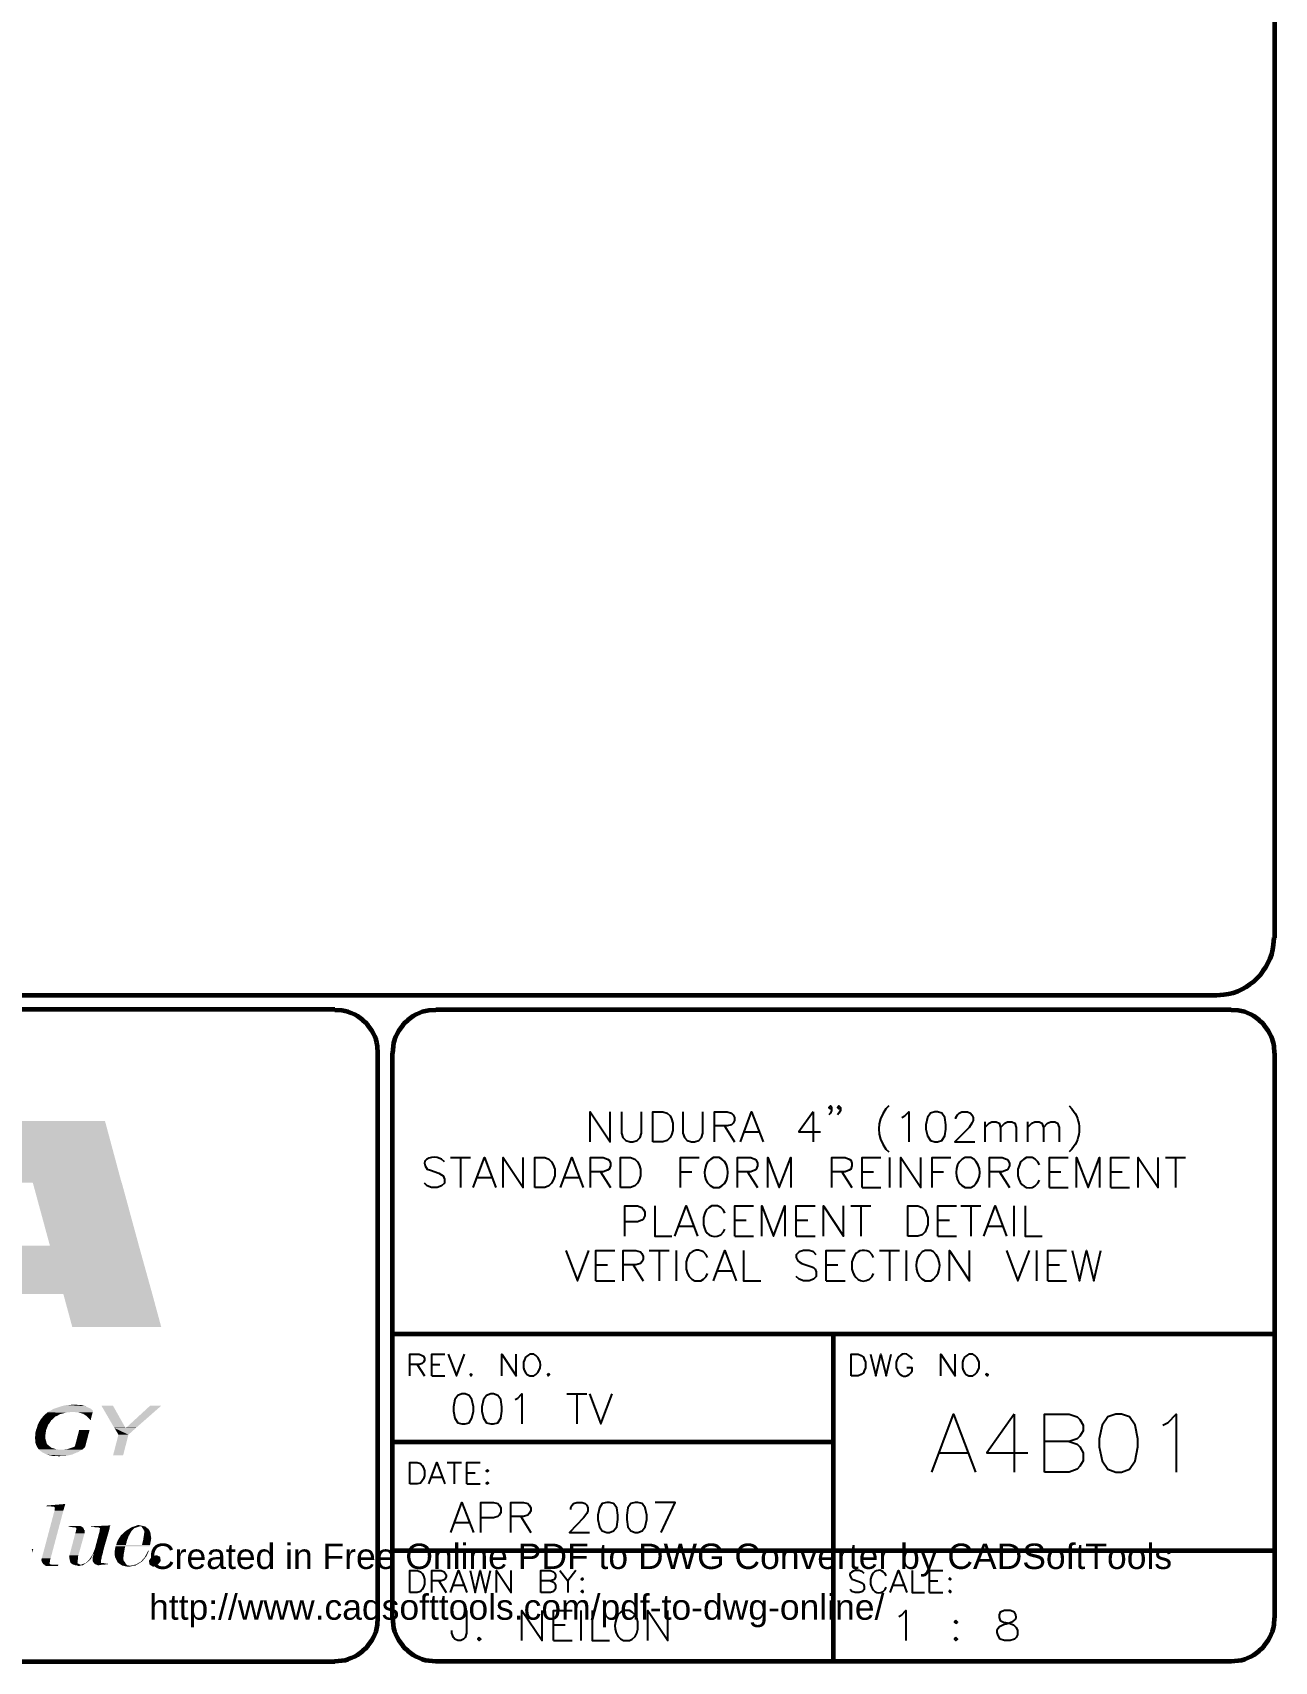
# Model space of a CAD drawing. Header units: millimetres. Extents: x 14 to 201, y 16 to 268.
# Drawn here: x 133 to 201.3, y 15.6 to 105.2 of the extents above; entities that cross this region are included whole.
import ezdxf

# ---------------------------------------------------------------- set-up
doc = ezdxf.new("R2010")
doc.units = ezdxf.units.MM
doc.header["$MEASUREMENT"] = 0
doc.layers.get('0').update_dxf_attribs({"linetype": 'CONTINUOUS'})
doc.layers.add('200CBD0', color=7, linetype='CONTINUOUS')
doc.styles.add('200CC60', font='Arial.ttf')

# ---------------------------------------------------------------- blocks, each defined once
blk = doc.blocks.new('1FDCFF0')
at = {"layer": '200CBD0', "color": 0, "true_color": 0x000001, "style": '200CC60'}
for s, p in [('Created in Free Online PDF to DWG Converter by CADSoftTools', (0, 0)), ('http://www.cadsofttools.com/pdf-to-dwg-online/', (0, -2))]:
    blk.add_text(s, height=1, dxfattribs=at).set_placement(p)

msp = doc.modelspace()

# ---------------------------------------------------------------- hatches: boundary and pattern name
at = {"true_color": 0x000007}
for points in [[(130.45, 45.339), (137.922, 41.952), (128.058, 41.952)], [(130.45, 45.339), (137.012, 45.339), (137.922, 41.952)], [(133.033, 41.952), (137.943, 41.91), (133.054, 41.91)], [(133.033, 41.952), (137.922, 41.952), (137.943, 41.91)], [(133.054, 41.91), (138.875, 38.481), (133.985, 38.481)], [(133.054, 41.91), (137.943, 41.91), (138.875, 38.481)], [(125.603, 38.481), (139.615, 35.814), (123.698, 35.814)], [(125.603, 38.481), (138.875, 38.481), (139.615, 35.814)], [(134.726, 35.814), (140.102, 34.015), (135.213, 34.015)], [(134.726, 35.814), (139.615, 35.814), (140.102, 34.015)], [(134.557, 29.633), (136.207, 29.527), (134.239, 29.527)], [(134.62, 29.654), (135.975, 29.633), (134.557, 29.633)], [(134.557, 29.633), (135.975, 29.633), (136.207, 29.527)], [(134.895, 29.718), (135.954, 29.654), (134.62, 29.654)], [(134.62, 29.654), (135.954, 29.654), (135.975, 29.633)], [(134.895, 29.718), (135.699, 29.718), (135.954, 29.654)], [(135.276, 29.739), (135.678, 29.718), (135.001, 29.718)], [(135.276, 29.739), (135.297, 29.739), (135.678, 29.718)], [(136.821, 29.676), (138.134, 28.469), (137.52, 28.469)], [(136.821, 29.676), (137.456, 29.676), (138.134, 28.469)], [(139.488, 29.676), (138.726, 28.469), (138.176, 28.469)], [(139.488, 29.676), (140.102, 29.676), (138.726, 28.469)], [(133.329, 28.66), (133.794, 28.384), (133.244, 28.384)], [(133.456, 28.893), (133.921, 28.66), (133.329, 28.66)], [(133.329, 28.66), (133.9, 28.66), (133.794, 28.384)], [(133.604, 29.083), (134.091, 28.893), (133.456, 28.893)], [(133.456, 28.893), (134.07, 28.893), (133.921, 28.66)], [(133.646, 29.125), (134.281, 29.083), (133.604, 29.083)], [(133.604, 29.083), (134.281, 29.083), (134.091, 28.893)], [(133.731, 29.21), (134.387, 29.125), (133.646, 29.125)], [(133.646, 29.125), (134.387, 29.125), (134.281, 29.083)], [(133.837, 29.295), (134.514, 29.21), (133.731, 29.21)], [(133.731, 29.21), (134.514, 29.21), (134.387, 29.125)], [(133.858, 29.316), (134.853, 29.295), (133.837, 29.295)], [(133.837, 29.295), (134.853, 29.295), (134.514, 29.21)], [(133.879, 29.337), (134.98, 29.316), (133.858, 29.316)], [(133.858, 29.316), (134.98, 29.316), (134.853, 29.295)], [(133.943, 29.379), (136.334, 29.337), (133.879, 29.337)], [(133.879, 29.337), (135.213, 29.337), (134.98, 29.316)], [(134.006, 29.4), (136.356, 29.379), (133.943, 29.379)], [(133.943, 29.379), (136.356, 29.379), (136.334, 29.337)], [(134.218, 29.527), (136.356, 29.4), (134.006, 29.4)], [(134.006, 29.4), (136.356, 29.4), (136.356, 29.379)], [(134.218, 29.527), (136.229, 29.527), (136.356, 29.4)], [(135.213, 29.337), (136.334, 29.316), (135.53, 29.316)], [(135.213, 29.337), (136.334, 29.337), (136.334, 29.316)], [(135.53, 29.316), (136.313, 29.231), (135.826, 29.231)], [(135.53, 29.316), (136.334, 29.316), (136.313, 29.231)], [(135.826, 29.231), (136.271, 29.083), (136.038, 29.083)], [(135.826, 29.231), (136.313, 29.231), (136.271, 29.083)], [(136.038, 29.083), (136.229, 28.893), (136.207, 28.893)], [(136.038, 29.083), (136.271, 29.083), (136.229, 28.893)], [(133.181, 28.046), (133.731, 27.898), (133.159, 27.898)], [(133.159, 27.898), (133.752, 27.813), (133.181, 27.813)], [(133.159, 27.898), (133.731, 27.898), (133.752, 27.813)], [(133.223, 28.342), (133.752, 28.173), (133.181, 28.173)], [(133.181, 28.173), (133.731, 28.046), (133.181, 28.046)], [(133.181, 28.173), (133.752, 28.173), (133.731, 28.046)], [(133.181, 28.046), (133.731, 28.046), (133.731, 27.898)], [(133.181, 27.813), (133.794, 27.665), (133.181, 27.665)], [(133.181, 27.813), (133.752, 27.813), (133.794, 27.665)], [(133.244, 28.384), (133.794, 28.363), (133.223, 28.363)], [(133.223, 28.363), (133.773, 28.342), (133.223, 28.342)], [(133.223, 28.363), (133.794, 28.363), (133.773, 28.342)], [(133.223, 28.342), (133.773, 28.342), (133.752, 28.173)], [(133.244, 28.384), (133.794, 28.384), (133.794, 28.363)], [(135.594, 28.342), (135.932, 27.453), (135.361, 27.453)], [(135.594, 28.342), (136.165, 28.342), (135.932, 27.453)], [(137.753, 28.088), (138.007, 26.945), (137.456, 26.945)], [(137.52, 28.469), (138.155, 28.448), (137.541, 28.448)], [(137.52, 28.469), (138.134, 28.469), (138.155, 28.448)], [(137.541, 28.448), (138.303, 28.088), (137.753, 28.088)], [(137.541, 28.448), (138.705, 28.448), (138.303, 28.088)], [(137.753, 28.088), (138.303, 28.088), (138.007, 26.945)], [(138.176, 28.469), (138.705, 28.448), (138.155, 28.448)], [(138.176, 28.469), (138.726, 28.469), (138.705, 28.448)], [(133.181, 27.665), (133.816, 27.601), (133.202, 27.601)], [(133.181, 27.665), (133.794, 27.665), (133.816, 27.601)], [(133.202, 27.601), (133.858, 27.538), (133.223, 27.538)], [(133.202, 27.601), (133.816, 27.601), (133.858, 27.538)], [(133.223, 27.538), (133.964, 27.453), (133.265, 27.453)], [(133.223, 27.538), (133.858, 27.538), (133.964, 27.453)], [(133.265, 27.453), (134.07, 27.368), (133.308, 27.368)], [(133.265, 27.453), (133.964, 27.453), (134.07, 27.368)], [(133.308, 27.368), (134.345, 27.284), (133.371, 27.284)], [(133.308, 27.368), (134.07, 27.368), (134.345, 27.284)], [(133.371, 27.284), (134.514, 27.263), (133.392, 27.263)], [(133.371, 27.284), (134.345, 27.284), (134.514, 27.263)], [(133.392, 27.263), (135.509, 27.114), (133.562, 27.114)], [(133.392, 27.263), (135.742, 27.263), (135.509, 27.114)], [(133.583, 27.114), (135.192, 26.988), (133.816, 26.988)], [(133.583, 27.114), (135.467, 27.114), (135.192, 26.988)], [(133.816, 26.988), (134.874, 26.924), (134.112, 26.924)], [(133.816, 26.988), (135.17, 26.988), (134.874, 26.924)], [(134.133, 26.924), (134.493, 26.903)], [(134.133, 26.924), (134.768, 26.924), (134.493, 26.903)], [(134.937, 27.284), (135.742, 27.263), (134.683, 27.263)], [(134.98, 27.305), (135.805, 27.284), (134.937, 27.284)], [(134.937, 27.284), (135.805, 27.284), (135.742, 27.263)], [(135.17, 27.368), (135.805, 27.305), (134.98, 27.305)], [(134.98, 27.305), (135.805, 27.305), (135.805, 27.284)], [(135.297, 27.411), (135.89, 27.368), (135.17, 27.368)], [(135.17, 27.368), (135.89, 27.368), (135.805, 27.305)], [(135.361, 27.453), (135.911, 27.411), (135.297, 27.411)], [(135.297, 27.411), (135.911, 27.411), (135.89, 27.368)], [(135.361, 27.453), (135.932, 27.453), (135.911, 27.411)]]:
    msp.add_hatch(color=0, dxfattribs=at).paths.add_polyline_path(points)
at = {"true_color": 0x5a5a5a}
for points in [[(133.816, 24.193), (134.789, 24.151), (133.794, 24.151)], [(134.324, 24.236), (134.811, 24.193), (133.816, 24.193)], [(133.816, 24.193), (134.811, 24.193), (134.789, 24.151)], [(134.832, 24.278), (134.811, 24.236), (134.324, 24.236)], [(134.324, 24.236), (134.811, 24.236), (134.811, 24.193)], [(134.239, 23.918), (134.027, 21.294), (133.54, 21.294)], [(133.9, 24.151), (134.789, 24.13), (134.197, 24.13)], [(133.9, 24.151), (134.789, 24.151), (134.789, 24.13)], [(134.239, 23.918), (134.726, 23.918), (134.027, 21.294)], [(134.197, 24.13), (134.768, 24.066), (134.26, 24.066)], [(134.197, 24.13), (134.789, 24.13), (134.768, 24.066)], [(134.26, 24.066), (134.726, 23.918), (134.239, 23.918)], [(134.26, 24.066), (134.768, 24.066), (134.726, 23.918)], [(135.255, 23.072), (135.699, 23.05), (135.022, 23.05)], [(135.022, 23.05), (135.721, 23.029), (135.022, 23.029)], [(135.022, 23.05), (135.699, 23.05), (135.721, 23.029)], [(135.022, 23.029), (135.784, 23.008), (135.022, 23.008)], [(135.022, 23.029), (135.721, 23.029), (135.784, 23.008)], [(135.382, 22.67), (135.551, 21.463), (135.064, 21.463)], [(135.149, 23.008), (135.784, 22.987), (135.382, 22.987)], [(135.149, 23.008), (135.784, 23.008), (135.784, 22.987)], [(135.255, 23.072), (135.657, 23.072), (135.699, 23.05)], [(135.382, 22.987), (135.826, 22.966), (135.424, 22.966)], [(135.382, 22.987), (135.784, 22.987), (135.826, 22.966)], [(135.403, 22.733), (135.89, 22.67), (135.382, 22.67)], [(135.382, 22.67), (135.89, 22.67), (135.551, 21.463)], [(135.424, 22.796), (135.89, 22.733), (135.403, 22.733)], [(135.403, 22.733), (135.89, 22.733), (135.89, 22.67)], [(135.424, 22.966), (135.826, 22.945), (135.446, 22.945)], [(135.424, 22.966), (135.826, 22.966), (135.826, 22.945)], [(135.446, 22.902), (135.869, 22.839), (135.424, 22.839)], [(135.424, 22.839), (135.89, 22.796), (135.424, 22.796)], [(135.424, 22.839), (135.89, 22.839), (135.89, 22.796)], [(135.424, 22.796), (135.89, 22.796), (135.89, 22.733)], [(135.446, 22.945), (135.848, 22.902), (135.446, 22.902)], [(135.446, 22.945), (135.826, 22.945), (135.848, 22.902)], [(135.446, 22.902), (135.848, 22.902), (135.869, 22.839)], [(136.25, 23.05), (137.266, 23.008), (136.229, 23.008)], [(137.181, 23.093), (137.287, 23.05), (136.25, 23.05)], [(136.25, 23.05), (137.287, 23.05), (137.266, 23.008)], [(136.377, 23.008), (137.266, 22.987), (136.652, 22.987)], [(136.377, 23.008), (137.266, 23.008), (137.266, 22.987)], [(136.716, 22.775), (136.948, 21.823), (136.462, 21.823)], [(136.652, 22.987), (137.266, 22.945), (136.737, 22.945)], [(136.652, 22.987), (137.266, 22.987), (137.266, 22.945)], [(136.737, 22.945), (137.224, 22.775), (136.716, 22.775)], [(136.716, 22.775), (137.224, 22.775), (136.948, 21.823)], [(136.737, 22.945), (137.266, 22.945), (137.224, 22.775)], [(137.308, 23.114), (137.308, 23.093), (137.181, 23.093)], [(137.181, 23.093), (137.308, 23.093), (137.287, 23.05)], [(137.88, 22.542), (138.218, 22.267), (137.71, 22.267)], [(137.901, 22.564), (138.324, 22.542), (137.88, 22.542)], [(137.88, 22.542), (138.324, 22.542), (138.218, 22.267)], [(138.155, 22.796), (138.345, 22.564), (137.901, 22.564)], [(137.901, 22.564), (138.345, 22.564), (138.324, 22.542)], [(138.388, 22.945), (138.472, 22.796), (138.155, 22.796)], [(138.155, 22.796), (138.472, 22.796), (138.345, 22.564)], [(138.493, 23.008), (138.62, 22.945), (138.388, 22.945)], [(138.388, 22.945), (138.62, 22.945), (138.472, 22.796)], [(138.493, 23.008), (138.811, 23.008), (138.62, 22.945)], [(138.642, 23.05), (138.811, 23.008), (138.493, 23.008)], [(138.811, 23.114), (139.171, 23.05), (138.642, 23.05)], [(138.642, 23.05), (138.938, 23.05), (138.811, 23.008)], [(138.811, 23.114), (138.896, 23.114), (139.171, 23.05)], [(138.98, 23.05), (139.234, 23.029), (139.023, 23.029)], [(138.98, 23.05), (139.213, 23.05), (139.234, 23.029)], [(139.023, 23.029), (139.404, 22.902), (139.107, 22.902)], [(139.023, 23.029), (139.234, 23.029), (139.404, 22.902)], [(139.107, 22.902), (139.467, 22.796), (139.171, 22.796)], [(139.107, 22.902), (139.404, 22.902), (139.467, 22.796)], [(139.171, 22.691), (139.552, 22.415), (139.129, 22.415)], [(139.129, 22.415), (139.552, 22.373), (139.129, 22.373)], [(139.129, 22.415), (139.552, 22.415), (139.552, 22.373)], [(139.171, 22.796), (139.509, 22.712), (139.171, 22.712)], [(139.171, 22.796), (139.467, 22.796), (139.509, 22.712)], [(139.171, 22.712), (139.509, 22.691), (139.171, 22.691)], [(139.171, 22.712), (139.509, 22.712), (139.509, 22.691)], [(139.171, 22.691), (139.509, 22.691), (139.552, 22.415)], [(133.011, 21.802), (133.054, 21.759), (132.99, 21.759)], [(132.99, 21.759), (133.054, 21.759), (133.011, 21.611)], [(133.011, 21.802), (133.075, 21.802), (133.054, 21.759)], [(136.356, 21.527), (136.207, 21.209), (136.144, 21.209)], [(136.356, 21.527), (136.377, 21.527), (136.207, 21.209)], [(136.398, 21.548), (136.821, 21.336), (136.334, 21.336)], [(136.462, 21.823), (136.885, 21.548), (136.356, 21.548)], [(136.356, 21.548), (136.377, 21.527), (136.356, 21.527)], [(136.356, 21.548), (136.398, 21.548), (136.377, 21.527)], [(136.398, 21.548), (136.885, 21.548), (136.821, 21.336)], [(136.462, 21.823), (136.948, 21.823), (136.885, 21.548)], [(137.583, 21.907), (138.07, 21.653), (137.541, 21.653)], [(137.541, 21.653), (138.049, 21.548), (137.541, 21.548)], [(137.541, 21.653), (138.07, 21.653), (138.049, 21.548)], [(137.541, 21.548), (138.028, 21.357), (137.562, 21.357)], [(137.541, 21.548), (138.049, 21.548), (138.028, 21.357)], [(137.604, 21.95), (138.112, 21.907), (137.583, 21.907)], [(137.583, 21.907), (138.112, 21.907), (138.07, 21.653)], [(137.626, 22.013), (139.467, 21.95), (137.604, 21.95)], [(137.604, 21.95), (138.134, 21.95), (138.112, 21.907)], [(137.668, 22.161), (138.155, 22.013), (137.626, 22.013)], [(137.626, 22.013), (139.488, 22.013), (139.467, 21.95)], [(137.71, 22.267), (138.197, 22.161), (137.668, 22.161)], [(137.668, 22.161), (138.197, 22.161), (138.155, 22.013)], [(137.71, 22.267), (138.218, 22.267), (138.197, 22.161)], [(139.129, 22.373), (139.488, 22.013), (139.044, 22.013)], [(139.129, 22.373), (139.552, 22.373), (139.488, 22.013)], [(139.361, 21.653), (139.277, 21.378), (139.213, 21.378)], [(139.361, 21.653), (139.404, 21.653), (139.277, 21.378)], [(139.383, 21.717), (139.404, 21.653), (139.361, 21.653)], [(139.383, 21.717), (139.425, 21.717), (139.404, 21.653)], [(133.54, 21.294), (134.006, 21.23), (133.519, 21.23)], [(133.519, 21.23), (133.985, 21.167), (133.519, 21.167)], [(133.519, 21.23), (134.006, 21.23), (133.985, 21.167)], [(133.519, 21.167), (133.985, 21.124), (133.54, 21.124)], [(133.519, 21.167), (133.985, 21.167), (133.985, 21.124)], [(133.54, 21.294), (134.027, 21.294), (134.006, 21.23)], [(133.54, 21.124), (133.985, 21.103), (133.54, 21.103)], [(133.54, 21.124), (133.985, 21.124), (133.985, 21.103)], [(133.54, 21.103), (133.964, 21.061), (133.562, 21.061)], [(133.54, 21.103), (133.985, 21.103), (133.964, 21.061)], [(133.562, 21.061), (133.964, 20.997), (133.604, 20.997)], [(133.562, 21.061), (133.964, 21.061), (133.964, 20.997)], [(133.604, 20.997), (134.006, 20.955), (133.625, 20.955)], [(133.604, 20.997), (133.964, 20.997), (134.006, 20.955)], [(133.646, 20.955), (134.281, 20.934), (133.689, 20.934)], [(133.646, 20.955), (134.006, 20.955), (134.281, 20.934)], [(133.689, 20.934), (134.451, 20.913), (133.689, 20.913)], [(133.689, 20.934), (134.451, 20.934), (134.451, 20.913)], [(133.689, 20.913), (134.429, 20.891), (133.731, 20.891)], [(133.689, 20.913), (134.451, 20.913), (134.429, 20.891)], [(133.731, 20.891), (134.429, 20.87), (133.794, 20.87)], [(133.731, 20.891), (134.429, 20.891), (134.429, 20.87)], [(135.064, 21.463), (135.53, 21.378), (135.043, 21.378)], [(135.043, 21.378), (135.53, 21.357), (135.043, 21.357)], [(135.043, 21.378), (135.53, 21.378), (135.53, 21.357)], [(135.043, 21.357), (135.509, 21.061), (135.107, 21.061)], [(135.043, 21.357), (135.53, 21.357), (135.509, 21.061)], [(135.064, 21.463), (135.551, 21.463), (135.53, 21.378)], [(135.107, 21.061), (135.488, 21.019), (135.149, 21.019)], [(135.107, 21.061), (135.509, 21.061), (135.488, 21.019)], [(135.149, 21.019), (135.636, 20.955), (135.234, 20.955)], [(135.149, 21.019), (135.488, 21.019), (135.636, 20.955)], [(135.234, 20.955), (135.657, 20.934), (135.297, 20.934)], [(135.234, 20.955), (135.636, 20.955), (135.657, 20.934)], [(135.318, 20.934), (135.805, 20.913), (135.361, 20.913)], [(135.318, 20.934), (135.826, 20.934), (135.805, 20.913)], [(135.361, 20.913), (135.657, 20.891), (135.509, 20.891)], [(135.361, 20.913), (135.805, 20.913), (135.657, 20.891)], [(135.509, 20.891), (135.594, 20.87), (135.53, 20.87)], [(135.509, 20.891), (135.657, 20.891), (135.594, 20.87)], [(135.975, 21.04), (135.826, 20.934), (135.678, 20.934)], [(135.975, 21.04), (135.996, 21.04), (135.826, 20.934)], [(136.08, 21.145), (135.996, 21.04), (135.975, 21.04)], [(136.08, 21.145), (136.123, 21.145), (135.996, 21.04)], [(136.144, 21.209), (136.123, 21.145), (136.08, 21.145)], [(136.144, 21.209), (136.186, 21.209), (136.123, 21.145)], [(136.334, 21.336), (136.821, 21.272), (136.334, 21.272)], [(136.334, 21.336), (136.821, 21.336), (136.821, 21.272)], [(136.334, 21.272), (136.8, 21.209), (136.334, 21.209)], [(136.334, 21.272), (136.821, 21.272), (136.8, 21.209)], [(136.334, 21.209), (136.8, 21.188), (136.334, 21.188)], [(136.334, 21.209), (136.8, 21.209), (136.8, 21.188)], [(136.334, 21.188), (136.8, 21.145), (136.334, 21.145)], [(136.334, 21.188), (136.8, 21.188), (136.8, 21.145)], [(136.334, 21.145), (136.779, 21.103), (136.356, 21.103)], [(136.334, 21.145), (136.8, 21.145), (136.779, 21.103)], [(136.356, 21.103), (136.8, 21.082), (136.377, 21.082)], [(136.356, 21.103), (136.779, 21.103), (136.8, 21.082)], [(136.377, 21.082), (136.8, 21.04), (136.398, 21.04)], [(136.377, 21.082), (136.8, 21.082), (136.8, 21.04)], [(136.398, 21.04), (137.097, 20.997), (136.44, 20.997)], [(136.398, 21.04), (136.864, 21.04), (137.097, 20.997)], [(136.44, 20.997), (137.181, 20.955), (136.483, 20.955)], [(136.44, 20.997), (137.181, 20.997), (137.181, 20.955)], [(136.504, 20.955), (136.821, 20.934), (136.567, 20.934)], [(136.504, 20.955), (137.097, 20.955), (136.821, 20.934)], [(136.567, 20.934), (136.694, 20.913), (136.61, 20.913)], [(136.567, 20.934), (136.821, 20.934), (136.694, 20.913)], [(137.562, 21.357), (138.028, 21.23), (137.626, 21.23)], [(137.562, 21.357), (138.028, 21.357), (138.028, 21.23)], [(137.626, 21.23), (138.049, 21.145), (137.668, 21.145)], [(137.626, 21.23), (138.028, 21.23), (138.049, 21.145)], [(137.668, 21.145), (138.091, 21.103), (137.689, 21.103)], [(137.668, 21.145), (138.049, 21.145), (138.091, 21.103)], [(137.689, 21.103), (138.112, 21.061), (137.71, 21.061)], [(137.689, 21.103), (138.091, 21.103), (138.112, 21.061)], [(137.71, 21.061), (138.218, 20.913), (137.922, 20.913)], [(137.71, 21.061), (138.112, 21.061), (138.218, 20.913)], [(137.922, 20.913), (138.345, 20.891), (137.964, 20.891)], [(137.922, 20.913), (138.218, 20.913), (138.345, 20.891)], [(137.964, 20.891), (138.345, 20.828), (138.261, 20.828)], [(137.964, 20.891), (138.62, 20.891), (138.345, 20.828)], [(138.726, 20.955), (138.684, 20.891), (138.451, 20.891)], [(138.726, 20.955), (138.79, 20.955), (138.684, 20.891)], [(138.938, 21.082), (138.79, 20.955), (138.726, 20.955)], [(138.938, 21.082), (139.001, 21.082), (138.79, 20.955)], [(138.98, 21.103), (139.001, 21.082), (138.938, 21.082)], [(139.192, 21.336), (139.044, 21.103), (138.98, 21.103)], [(138.98, 21.103), (139.044, 21.103), (139.001, 21.082)], [(139.192, 21.336), (139.234, 21.336), (139.044, 21.103)], [(139.213, 21.378), (139.234, 21.336), (139.192, 21.336)], [(139.213, 21.378), (139.277, 21.378), (139.234, 21.336)], [(139.573, 21.378), (140.081, 21.145), (139.425, 21.145)], [(139.425, 21.145), (139.912, 20.934), (139.467, 20.934)], [(139.425, 21.145), (140.081, 21.145), (139.912, 20.934)], [(139.467, 20.934), (139.679, 20.828), (139.658, 20.828)], [(139.467, 20.934), (139.912, 20.934), (139.679, 20.828)], [(139.827, 21.463), (140.039, 21.378), (139.573, 21.378)], [(139.573, 21.378), (140.039, 21.378), (140.081, 21.145)], [(139.827, 21.463), (139.848, 21.463), (140.039, 21.378)]]:
    msp.add_hatch(color=0, dxfattribs=at).paths.add_polyline_path(points)

# ---------------------------------------------------------------- linework, layer by layer
at = {"color": 0, "linetype": 'Continuous', "lineweight": 60, "true_color": 0x000007}
for p, q in [((201.295, 264.541), (201.295, 55.414)), ((201.253, 55.012), (201.274, 55.414)), ((198.12, 52.239), (17.018, 52.239)), ((198.12, 52.26), (198.522, 52.282)), ((149.648, 51.456), (16.214, 51.456)), ((150.029, 51.414), (149.648, 51.435)), ((155.194, 51.435), (154.813, 51.414)), ((155.194, 51.456), (198.924, 51.456)), ((199.305, 51.414), (198.924, 51.435)), ((152.019, 49.064), (151.998, 49.445)), ((152.845, 49.445), (152.823, 49.064)), ((201.295, 49.064), (201.274, 49.445)), ((152.019, 18.013), (152.019, 49.064)), ((152.823, 18.013), (152.823, 49.064)), ((201.295, 49.064), (201.295, 18.013)), ((152.823, 33.634), (201.295, 33.634)), ((177.059, 21.717), (177.059, 33.634)), ((152.823, 27.686), (177.059, 27.686)), ((152.823, 21.717), (201.295, 21.717)), ((177.059, 15.621), (177.059, 21.717)), ((151.998, 17.632), (152.019, 18.013)), ((152.823, 18.013), (152.845, 17.632)), ((201.274, 17.632), (201.295, 18.013)), ((16.214, 15.621), (149.648, 15.621)), ((149.648, 15.642), (150.029, 15.663)), ((154.813, 15.663), (155.194, 15.642)), ((198.924, 15.621), (155.194, 15.621)), ((198.924, 15.642), (199.305, 15.663))]:
    msp.add_line(p, q, dxfattribs=at)
at = {"color": 0, "linetype": 'Continuous', "lineweight": 25, "true_color": 0x000007}
for p, q in [((175.937, 45.847), (175.937, 44.196)), ((180.107, 46.164), (179.938, 45.995)), ((190.013, 46.164), (190.161, 45.995)), ((171.069, 45.064), (171.619, 44.196)), ((185.378, 45.297), (185.378, 44.196)), ((187.727, 45.297), (187.727, 44.196)), ((172.17, 44.746), (172.953, 44.746)), ((155.998, 43.328), (157.099, 43.328)), ((156.549, 43.328), (156.549, 41.677)), ((179.938, 43.794), (180.107, 43.646)), ((180.128, 43.328), (180.128, 41.677)), ((190.161, 43.794), (190.013, 43.646)), ((195.305, 43.328), (196.406, 43.328)), ((195.855, 43.328), (195.855, 41.677)), ((157.48, 42.227), (158.263, 42.227)), ((162.285, 42.227), (163.068, 42.227)), ((164.253, 42.545), (164.804, 41.677)), ((168.656, 42.545), (169.27, 42.545)), ((172.339, 42.545), (172.889, 41.677)), ((177.525, 42.545), (178.075, 41.677)), ((178.626, 42.545), (179.261, 42.545)), ((182.478, 42.545), (183.113, 42.545)), ((186.182, 42.545), (186.732, 41.677)), ((188.934, 42.545), (189.548, 42.545)), ((192.299, 42.545), (192.934, 42.545)), ((178.626, 41.677), (179.663, 41.677)), ((188.934, 41.677), (189.95, 41.677)), ((192.299, 41.677), (193.336, 41.677)), ((178.012, 40.661), (179.112, 40.661)), ((178.562, 40.661), (178.562, 39.01)), ((184.065, 40.661), (185.166, 40.661)), ((184.616, 40.661), (184.616, 39.01)), ((186.965, 40.661), (186.965, 39.01)), ((168.571, 39.56), (169.355, 39.56)), ((171.641, 39.878), (172.254, 39.878)), ((175.006, 39.878), (175.641, 39.878)), ((182.795, 39.878), (183.43, 39.878)), ((185.547, 39.56), (186.33, 39.56)), ((171.641, 39.01), (172.657, 39.01)), ((175.006, 39.01), (176.043, 39.01)), ((182.795, 39.01), (183.811, 39.01)), ((166.92, 38.206), (168.021, 38.206)), ((167.471, 38.206), (167.471, 36.555)), ((168.402, 38.206), (168.402, 36.555)), ((179.578, 38.206), (180.679, 38.206)), ((180.128, 38.206), (180.128, 36.555)), ((181.06, 38.206), (181.06, 36.555)), ((188.214, 38.206), (188.214, 36.555)), ((163.999, 37.423), (164.634, 37.423)), ((166.053, 37.423), (166.603, 36.555)), ((170.688, 37.105), (171.471, 37.105)), ((176.657, 37.423), (177.292, 37.423)), ((188.849, 37.423), (189.484, 37.423)), ((163.999, 36.555), (165.037, 36.555)), ((176.657, 36.555), (177.694, 36.555)), ((188.849, 36.555), (189.865, 36.555)), ((154.178, 31.941), (154.58, 31.327)), ((154.982, 31.941), (155.427, 31.941)), ((154.982, 31.327), (155.702, 31.327)), ((162.391, 30.332), (163.491, 30.332)), ((162.941, 30.332), (162.941, 28.681)), ((186.986, 29.21), (186.986, 26.035)), ((182.901, 27.093), (184.425, 27.093)), ((155.829, 26.564), (156.612, 26.564)), ((156.21, 26.564), (156.21, 25.379)), ((156.909, 25.993), (157.353, 25.993)), ((154.982, 25.76), (155.533, 25.76)), ((156.909, 25.379), (157.628, 25.379)), ((159.872, 23.58), (160.422, 22.712)), ((156.252, 23.262), (157.036, 23.262)), ((162.899, 20.616), (162.454, 20.045)), ((155.363, 20.045), (155.766, 19.41)), ((156.168, 19.812), (156.739, 19.812)), ((180.34, 19.812), (180.911, 19.812)), ((182.33, 20.045), (182.795, 20.045)), ((182.33, 19.41), (183.07, 19.41)), ((163.174, 18.415), (163.174, 16.764)), ((161.671, 17.632), (162.306, 17.632)), ((161.671, 16.764), (162.687, 16.764))]:
    msp.add_line(p, q, dxfattribs=at)
for points in [[(163.682, 44.196), (163.682, 45.847), (164.783, 44.196), (164.783, 45.847)], [(165.396, 45.847), (165.396, 44.662), (165.481, 44.429), (165.65, 44.259), (165.883, 44.196), (166.031, 44.196), (166.264, 44.259), (166.434, 44.429), (166.497, 44.662), (166.497, 45.847)], [(168.783, 45.847), (168.783, 44.662), (168.868, 44.429), (169.016, 44.259), (169.249, 44.196), (169.418, 44.196), (169.651, 44.259), (169.799, 44.429), (169.884, 44.662), (169.884, 45.847)], [(170.519, 44.196), (170.519, 45.847), (171.217, 45.847), (171.45, 45.762), (171.535, 45.678), (171.619, 45.529), (171.619, 45.36), (171.535, 45.212), (171.45, 45.127), (171.217, 45.064), (170.519, 45.064)], [(171.937, 44.196), (172.551, 45.847), (173.186, 44.196)], [(175.937, 45.847), (175.154, 44.746), (176.34, 44.746)], [(176.953, 46.08), (176.89, 45.995), (176.805, 46.08), (176.89, 46.164), (176.953, 46.08), (176.953, 45.91), (176.89, 45.762), (176.805, 45.678)], [(177.44, 46.08), (177.356, 45.995), (177.271, 46.08), (177.356, 46.164), (177.44, 46.08), (177.44, 45.91), (177.356, 45.762), (177.271, 45.678)], [(180.806, 45.529), (180.975, 45.614), (181.208, 45.847), (181.208, 44.196)], [(183.79, 45.445), (183.79, 45.529), (183.875, 45.678), (183.96, 45.762), (184.108, 45.847), (184.425, 45.847), (184.595, 45.762), (184.658, 45.678), (184.743, 45.529), (184.743, 45.36), (184.658, 45.212), (184.51, 44.979), (183.727, 44.196), (184.827, 44.196)], [(185.378, 44.979), (185.611, 45.212), (185.759, 45.297), (185.992, 45.297), (186.161, 45.212), (186.246, 44.979), (186.246, 44.196)], [(186.246, 44.979), (186.478, 45.212), (186.627, 45.297), (186.859, 45.297), (187.029, 45.212), (187.092, 44.979), (187.092, 44.196)], [(187.727, 44.979), (187.96, 45.212), (188.129, 45.297), (188.362, 45.297), (188.51, 45.212), (188.595, 44.979), (188.595, 44.196)], [(188.595, 44.979), (188.828, 45.212), (188.997, 45.297), (189.23, 45.297), (189.378, 45.212), (189.463, 44.979), (189.463, 44.196)], [(155.681, 43.095), (155.512, 43.243), (155.279, 43.328)], [(157.247, 41.677), (157.882, 43.328), (158.496, 41.677)], [(158.898, 41.677), (158.898, 43.328), (159.999, 41.677), (159.999, 43.328)], [(162.052, 41.677), (162.666, 43.328), (163.301, 41.677)], [(163.703, 41.677), (163.703, 43.328), (164.402, 43.328), (164.634, 43.243), (164.719, 43.18), (164.804, 43.011), (164.804, 42.862), (164.719, 42.693), (164.634, 42.63), (164.402, 42.545), (163.703, 42.545)], [(168.656, 41.677), (168.656, 43.328), (169.672, 43.328)], [(170.455, 43.328), (170.307, 43.243), (170.138, 43.095)], [(170.921, 43.243), (170.773, 43.328), (170.455, 43.328), (170.455, 43.328)], [(171.789, 41.677), (171.789, 43.328), (172.508, 43.328), (172.741, 43.243), (172.805, 43.18), (172.889, 43.011), (172.889, 42.862), (172.805, 42.693), (172.741, 42.63), (172.508, 42.545), (171.789, 42.545)], [(173.44, 41.677), (173.44, 43.328), (174.075, 41.677), (174.71, 43.328), (174.71, 41.677)], [(176.975, 41.677), (176.975, 43.328), (177.694, 43.328), (177.927, 43.243), (178.012, 43.18), (178.075, 43.011), (178.075, 42.862), (178.012, 42.693), (177.927, 42.63), (177.694, 42.545), (176.975, 42.545)], [(178.626, 41.677), (178.626, 43.328), (179.663, 43.328)], [(180.763, 41.677), (180.763, 43.328), (181.864, 41.677), (181.864, 43.328)], [(182.478, 41.677), (182.478, 43.328), (183.515, 43.328)], [(184.298, 43.328), (184.129, 43.243), (183.981, 43.095)], [(184.764, 43.243), (184.616, 43.328), (184.298, 43.328), (184.298, 43.328)], [(185.632, 41.677), (185.632, 43.328), (186.33, 43.328), (186.563, 43.243), (186.648, 43.18), (186.732, 43.011), (186.732, 42.862), (186.648, 42.693), (186.563, 42.63), (186.33, 42.545), (185.632, 42.545)], [(188.383, 42.926), (188.299, 43.095), (188.151, 43.243), (187.981, 43.328), (187.664, 43.328), (187.516, 43.243), (187.346, 43.095), (187.283, 42.926), (187.198, 42.693), (187.198, 42.312)], [(188.934, 41.677), (188.934, 43.328), (189.95, 43.328)], [(190.415, 41.677), (190.415, 43.328), (191.05, 41.677), (191.685, 43.328), (191.685, 41.677)], [(192.299, 41.677), (192.299, 43.328), (193.336, 43.328)], [(193.802, 41.677), (193.802, 43.328), (194.903, 41.677), (194.903, 43.328)], [(154.728, 42.693), (154.898, 42.63), (155.363, 42.46), (155.512, 42.376), (155.596, 42.312), (155.681, 42.143), (155.681, 41.91), (155.512, 41.762), (155.279, 41.677), (154.961, 41.677), (154.728, 41.762), (154.58, 41.91)], [(170.455, 41.677), (170.773, 41.677), (170.921, 41.762)], [(184.298, 41.677), (184.616, 41.677), (184.764, 41.762)], [(188.151, 41.762), (188.299, 41.91), (188.383, 42.079)], [(165.587, 39.01), (165.587, 40.661), (166.285, 40.661), (166.518, 40.576), (166.603, 40.492), (166.688, 40.344), (166.688, 40.111), (166.603, 39.941), (166.518, 39.878), (166.285, 39.793), (165.587, 39.793)], [(167.238, 40.661), (167.238, 39.01), (168.169, 39.01)], [(168.339, 39.01), (168.952, 40.661), (169.587, 39.01)], [(171.09, 40.259), (171.006, 40.428), (170.857, 40.576), (170.688, 40.661), (170.371, 40.661), (170.222, 40.576), (170.053, 40.428), (169.99, 40.259), (169.905, 40.026), (169.905, 39.624)], [(171.641, 39.01), (171.641, 40.661), (172.657, 40.661)], [(173.122, 39.01), (173.122, 40.661), (173.757, 39.01), (174.392, 40.661), (174.392, 39.01)], [(175.006, 39.01), (175.006, 40.661), (176.043, 40.661)], [(176.509, 39.01), (176.509, 40.661), (177.61, 39.01), (177.61, 40.661)], [(182.795, 39.01), (182.795, 40.661), (183.811, 40.661)], [(185.314, 39.01), (185.949, 40.661), (186.563, 39.01)], [(187.6, 40.661), (187.6, 39.01), (188.532, 39.01)], [(170.857, 39.074), (171.006, 39.243), (171.09, 39.391)], [(162.348, 38.206), (162.983, 36.555), (163.618, 38.206)], [(163.999, 36.555), (163.999, 38.206), (165.037, 38.206)], [(165.502, 36.555), (165.502, 38.206), (166.201, 38.206), (166.455, 38.142), (166.518, 38.058), (166.603, 37.888), (166.603, 37.74), (166.518, 37.592), (166.455, 37.507), (166.201, 37.423), (165.502, 37.423)], [(169.037, 37.825), (168.952, 37.592), (168.952, 37.19), (169.037, 36.957), (169.122, 36.788), (169.27, 36.639), (169.439, 36.555), (169.757, 36.555), (169.905, 36.639), (170.053, 36.788), (170.138, 36.957)], [(170.138, 37.825), (170.053, 37.973), (169.905, 38.142)], [(170.455, 36.555), (171.09, 38.206), (171.704, 36.555)], [(172.106, 38.206), (172.106, 36.555), (173.059, 36.555)], [(176.107, 37.973), (175.959, 38.142), (175.726, 38.206), (175.408, 38.206), (175.175, 38.142), (175.006, 37.973), (175.006, 37.825), (175.091, 37.655), (175.175, 37.592), (175.324, 37.507), (175.81, 37.338), (175.959, 37.274), (176.043, 37.19), (176.107, 37.042), (176.107, 36.788), (175.959, 36.639), (175.726, 36.555), (175.408, 36.555), (175.175, 36.639), (175.006, 36.788)], [(176.657, 36.555), (176.657, 38.206), (177.694, 38.206)], [(178.16, 37.825), (178.075, 37.592), (178.075, 37.19)], [(179.261, 37.825), (179.176, 37.973), (179.028, 38.142)], [(182.097, 38.206), (181.928, 38.142), (181.779, 37.973)], [(182.563, 38.142), (182.414, 38.206), (182.097, 38.206), (182.097, 38.206)], [(183.43, 36.555), (183.43, 38.206), (184.531, 36.555), (184.531, 38.206)], [(186.563, 38.206), (187.198, 36.555), (187.833, 38.206)], [(188.849, 36.555), (188.849, 38.206), (189.865, 38.206)], [(190.183, 38.206), (190.585, 36.555), (190.966, 38.206), (191.368, 36.555), (191.749, 38.206)], [(179.028, 36.639), (179.176, 36.788), (179.261, 36.957)], [(182.097, 36.555), (182.414, 36.555), (182.563, 36.639)], [(153.776, 31.327), (153.776, 32.512), (154.284, 32.512), (154.453, 32.449), (154.517, 32.406), (154.58, 32.279), (154.58, 32.173), (154.517, 32.068), (154.453, 32.004), (154.284, 31.941), (153.776, 31.941)], [(154.982, 31.327), (154.982, 32.512), (155.702, 32.512)], [(155.871, 32.512), (156.337, 31.327), (156.782, 32.512)], [(158.835, 31.327), (158.835, 32.512), (159.618, 31.327), (159.618, 32.512)], [(160.359, 32.512), (160.253, 32.449), (160.126, 32.343)], [(160.697, 32.449), (160.592, 32.512), (160.359, 32.512), (160.359, 32.512)], [(179.091, 32.512), (179.388, 31.327), (179.663, 32.512), (179.959, 31.327), (180.234, 32.512)], [(181.377, 32.237), (181.314, 32.343), (181.208, 32.449)], [(182.965, 31.327), (182.965, 32.512), (183.748, 31.327), (183.748, 32.512)], [(184.489, 32.512), (184.383, 32.449), (184.256, 32.343)], [(184.827, 32.449), (184.722, 32.512), (184.489, 32.512), (184.489, 32.512)], [(160.359, 31.327), (160.592, 31.327), (160.697, 31.39)], [(180.509, 32.068), (180.509, 31.771), (180.573, 31.602)], [(181.314, 31.496), (181.377, 31.602), (181.377, 31.771), (181.081, 31.771)], [(184.489, 31.327), (184.722, 31.327), (184.827, 31.39)], [(159.554, 30.014), (159.703, 30.099), (159.935, 30.332), (159.935, 28.681)], [(163.64, 30.332), (164.275, 28.681), (164.888, 30.332)], [(182.457, 26.035), (183.663, 29.21), (184.87, 26.035)], [(186.986, 29.21), (185.484, 27.093), (187.748, 27.093)], [(188.659, 26.035), (188.659, 29.21), (190.013, 29.21), (190.458, 29.062), (190.606, 28.914), (190.775, 28.617), (190.775, 28.3), (190.606, 28.003), (190.458, 27.855), (190.013, 27.707), (188.659, 27.707)], [(195.157, 28.617), (195.453, 28.765), (195.898, 29.21), (195.898, 26.035)], [(190.013, 27.707), (190.458, 27.559), (190.606, 27.411), (190.775, 27.093), (190.775, 26.649), (190.606, 26.352), (190.458, 26.183), (190.013, 26.035), (188.659, 26.035)], [(154.813, 25.379), (155.258, 26.564), (155.702, 25.379)], [(156.909, 25.379), (156.909, 26.564), (157.628, 26.564)], [(156.02, 22.712), (156.633, 24.363), (157.268, 22.712)], [(157.671, 22.712), (157.671, 24.363), (158.369, 24.363), (158.602, 24.299), (158.687, 24.215), (158.771, 24.066), (158.771, 23.812), (158.687, 23.664), (158.602, 23.58), (158.369, 23.516), (157.671, 23.516)], [(159.322, 22.712), (159.322, 24.363), (160.02, 24.363), (160.253, 24.299), (160.338, 24.215), (160.422, 24.066), (160.422, 23.897), (160.338, 23.749), (160.253, 23.664), (160.02, 23.58), (159.322, 23.58)], [(162.624, 23.982), (162.624, 24.066), (162.687, 24.215), (162.772, 24.299), (162.941, 24.363), (163.237, 24.363), (163.407, 24.299), (163.491, 24.215), (163.555, 24.066), (163.555, 23.897), (163.491, 23.749), (163.322, 23.516), (162.539, 22.712), (163.64, 22.712)], [(167.577, 22.712), (168.36, 24.363), (167.259, 24.363)], [(154.982, 19.41), (154.982, 20.616), (155.49, 20.616), (155.66, 20.553), (155.702, 20.489), (155.766, 20.384), (155.766, 20.278), (155.702, 20.151), (155.66, 20.108), (155.49, 20.045), (154.982, 20.045)], [(155.998, 19.41), (156.443, 20.616), (156.909, 19.41)], [(157.078, 20.616), (157.353, 19.41), (157.628, 20.616), (157.925, 19.41), (158.2, 20.616)], [(158.538, 19.41), (158.538, 20.616), (159.343, 19.41), (159.343, 20.616)], [(160.973, 19.41), (160.973, 20.616), (161.502, 20.616), (161.671, 20.553), (161.713, 20.489), (161.777, 20.384), (161.777, 20.278), (161.713, 20.151), (161.671, 20.108), (161.502, 20.045), (160.973, 20.045)], [(162.01, 20.616), (162.454, 20.045), (162.454, 19.41)], [(178.752, 20.447), (178.647, 20.553), (178.477, 20.616)], [(180.171, 19.41), (180.636, 20.616), (181.081, 19.41)], [(181.377, 20.616), (181.377, 19.41), (182.054, 19.41)], [(182.33, 19.41), (182.33, 20.616), (183.07, 20.616)], [(161.502, 20.045), (161.671, 19.981), (161.713, 19.918), (161.777, 19.812), (161.777, 19.643), (161.713, 19.537), (161.671, 19.473), (161.502, 19.41), (160.973, 19.41)], [(178.075, 20.151), (178.202, 20.108), (178.541, 19.981), (178.647, 19.918), (178.71, 19.876), (178.752, 19.749), (178.752, 19.579), (178.647, 19.473), (178.477, 19.41), (178.244, 19.41), (178.075, 19.473), (177.969, 19.579)], [(179.155, 20.32), (179.091, 20.151), (179.091, 19.876)], [(179.959, 20.32), (179.895, 20.447), (179.79, 20.553)], [(179.79, 19.473), (179.895, 19.579), (179.959, 19.706)], [(156.887, 18.415), (156.887, 17.166), (156.803, 16.933), (156.718, 16.849), (156.57, 16.764), (156.401, 16.764), (156.252, 16.849), (156.168, 16.933), (156.083, 17.166), (156.083, 17.314)], [(159.935, 16.764), (159.935, 18.415), (161.036, 16.764), (161.036, 18.415)], [(161.671, 16.764), (161.671, 18.415), (162.687, 18.415)], [(163.788, 18.415), (163.788, 16.764), (164.74, 16.764)], [(165.523, 18.415), (165.375, 18.33), (165.206, 18.182)], [(165.523, 16.764), (165.841, 16.764), (165.989, 16.849), (166.158, 16.997), (166.243, 17.166), (166.307, 17.399), (166.307, 17.78), (166.243, 18.034), (166.158, 18.182), (165.989, 18.33), (165.841, 18.415), (165.523, 18.415), (165.523, 18.415)], [(166.857, 16.764), (166.857, 18.415), (167.958, 16.764), (167.958, 18.415)], [(180.658, 18.098), (180.806, 18.182), (181.039, 18.415), (181.039, 16.764)], [(186.457, 18.415), (186.224, 18.33), (186.161, 18.182), (186.161, 18.034), (186.224, 17.865), (186.394, 17.78), (186.711, 17.717), (186.944, 17.632), (187.092, 17.484), (187.177, 17.314), (187.177, 17.082), (187.092, 16.933), (187.008, 16.849), (186.775, 16.764), (186.457, 16.764), (186.224, 16.849)], [(187.008, 18.33), (186.775, 18.415), (186.457, 18.415), (186.457, 18.415)]]:
    msp.add_lwpolyline(points, dxfattribs=at)
for points in [[(167.132, 44.196), (167.132, 45.847), (167.682, 45.847), (167.915, 45.762), (168.085, 45.614), (168.148, 45.445), (168.233, 45.212), (168.233, 44.81), (168.148, 44.577), (168.085, 44.429), (167.915, 44.259), (167.682, 44.196)], [(182.626, 45.847), (182.393, 45.762), (182.224, 45.529), (182.139, 45.127), (182.139, 44.894), (182.224, 44.513), (182.393, 44.259), (182.626, 44.196), (182.774, 44.196), (183.007, 44.259), (183.176, 44.513), (183.24, 44.894), (183.24, 45.127), (183.176, 45.529), (183.007, 45.762), (182.774, 45.847)], [(160.634, 41.677), (160.634, 43.328), (161.184, 43.328), (161.417, 43.243), (161.565, 43.095), (161.65, 42.926), (161.735, 42.693), (161.735, 42.312), (161.65, 42.079), (161.565, 41.91), (161.417, 41.762), (161.184, 41.677)], [(165.354, 41.677), (165.354, 43.328), (165.904, 43.328), (166.137, 43.243), (166.285, 43.095), (166.37, 42.926), (166.455, 42.693), (166.455, 42.312), (166.37, 42.079), (166.285, 41.91), (166.137, 41.762), (165.904, 41.677)], [(181.144, 39.01), (181.144, 40.661), (181.695, 40.661), (181.928, 40.576), (182.097, 40.428), (182.16, 40.259), (182.245, 40.026), (182.245, 39.624), (182.16, 39.391), (182.097, 39.243), (181.928, 39.074), (181.695, 39.01)], [(178.033, 31.327), (178.033, 32.512), (178.414, 32.512), (178.583, 32.449), (178.71, 32.343), (178.752, 32.237), (178.816, 32.068), (178.816, 31.771), (178.752, 31.602), (178.71, 31.496), (178.583, 31.39), (178.414, 31.327)], [(157.12, 31.433), (157.078, 31.39), (157.12, 31.327), (157.184, 31.39)], [(161.375, 31.433), (161.332, 31.39), (161.375, 31.327), (161.438, 31.39)], [(185.505, 31.433), (185.441, 31.39), (185.505, 31.327), (185.568, 31.39)], [(156.633, 30.332), (156.401, 30.247), (156.252, 30.014), (156.168, 29.612), (156.168, 29.379), (156.252, 28.998), (156.401, 28.744), (156.633, 28.681), (156.803, 28.681), (157.036, 28.744), (157.184, 28.998), (157.268, 29.379), (157.268, 29.612), (157.184, 30.014), (157.036, 30.247), (156.803, 30.332)], [(158.221, 30.332), (157.988, 30.247), (157.819, 30.014), (157.734, 29.612), (157.734, 29.379), (157.819, 28.998), (157.988, 28.744), (158.221, 28.681), (158.369, 28.681), (158.602, 28.744), (158.771, 28.998), (158.835, 29.379), (158.835, 29.612), (158.771, 30.014), (158.602, 30.247), (158.369, 30.332)], [(192.574, 29.21), (192.13, 29.062), (191.834, 28.617), (191.664, 27.855), (191.664, 27.411), (191.834, 26.649), (192.13, 26.183), (192.574, 26.035), (192.892, 26.035), (193.336, 26.183), (193.633, 26.649), (193.781, 27.411), (193.781, 27.855), (193.633, 28.617), (193.336, 29.062), (192.892, 29.21)], [(153.776, 25.379), (153.776, 26.564), (154.178, 26.564), (154.347, 26.501), (154.453, 26.395), (154.517, 26.268), (154.58, 26.099), (154.58, 25.823), (154.517, 25.654), (154.453, 25.548), (154.347, 25.421), (154.178, 25.379)], [(158.03, 26.162), (157.967, 26.099), (158.03, 26.056), (158.094, 26.099)], [(158.03, 25.485), (157.967, 25.421), (158.03, 25.379), (158.094, 25.421)], [(164.592, 24.363), (164.338, 24.299), (164.19, 24.066), (164.105, 23.664), (164.105, 23.432), (164.19, 23.029), (164.338, 22.796), (164.592, 22.712), (164.74, 22.712), (164.973, 22.796), (165.142, 23.029), (165.206, 23.432), (165.206, 23.664), (165.142, 24.066), (164.973, 24.299), (164.74, 24.363)], [(166.158, 24.363), (165.926, 24.299), (165.756, 24.066), (165.693, 23.664), (165.693, 23.432), (165.756, 23.029), (165.926, 22.796), (166.158, 22.712), (166.307, 22.712), (166.539, 22.796), (166.709, 23.029), (166.793, 23.432), (166.793, 23.664), (166.709, 24.066), (166.539, 24.299), (166.307, 24.363)], [(153.776, 19.41), (153.776, 20.616), (154.178, 20.616), (154.347, 20.553), (154.453, 20.447), (154.517, 20.32), (154.58, 20.151), (154.58, 19.876), (154.517, 19.706), (154.453, 19.579), (154.347, 19.473), (154.178, 19.41)], [(163.259, 20.214), (163.195, 20.151), (163.259, 20.108), (163.301, 20.151)], [(183.473, 20.214), (183.409, 20.151), (183.473, 20.108), (183.515, 20.151)], [(163.259, 19.537), (163.195, 19.473), (163.259, 19.41), (163.301, 19.473)], [(183.473, 19.537), (183.409, 19.473), (183.473, 19.41), (183.515, 19.473)], [(183.79, 17.865), (183.706, 17.78), (183.79, 17.717), (183.875, 17.78)], [(157.586, 16.933), (157.501, 16.849), (157.586, 16.764), (157.671, 16.849)], [(183.79, 16.933), (183.706, 16.849), (183.79, 16.764), (183.875, 16.849)]]:
    msp.add_lwpolyline(points, close=True, dxfattribs=at)
at = {"color": 0, "linetype": 'Continuous', "lineweight": 60, "true_color": 0x000007}
for points in [[(198.522, 52.282), (199.91, 52.436), (201.088, 53.631), (201.253, 55.012)], [(151.998, 49.445), (151.86, 50.415), (150.999, 51.276), (150.029, 51.414)], [(154.813, 51.414), (153.843, 51.276), (152.983, 50.415), (152.845, 49.445)], [(201.274, 49.445), (201.136, 50.415), (200.275, 51.276), (199.305, 51.414)], [(150.029, 15.663), (150.999, 15.802), (151.86, 16.662), (151.998, 17.632)], [(152.845, 17.632), (152.983, 16.662), (153.843, 15.802), (154.813, 15.663)], [(199.305, 15.663), (200.275, 15.802), (201.136, 16.662), (201.274, 17.632)]]:
    msp.add_open_spline(points, degree=3, dxfattribs=at)
at = {"color": 0, "linetype": 'Continuous', "lineweight": 25, "true_color": 0x000007}
for points in [[(179.938, 45.995), (179.418, 45.285), (179.419, 44.505), (179.938, 43.794)], [(190.161, 45.995), (190.708, 45.365), (190.706, 44.423), (190.161, 43.794)], [(155.279, 43.328), (154.87, 43.392), (154.279, 43.181), (154.728, 42.693)], [(170.138, 43.095), (169.869, 42.67), (169.902, 41.885), (170.455, 41.677)], [(170.921, 41.762), (171.359, 42.056), (171.359, 42.95), (170.921, 43.243)], [(183.981, 43.095), (183.669, 42.656), (183.752, 41.885), (184.298, 41.677)], [(184.764, 41.762), (185.206, 42.126), (185.206, 42.879), (184.764, 43.243)], [(187.198, 42.312), (187.29, 41.83), (187.678, 41.46), (188.151, 41.762)], [(169.905, 39.624), (170.029, 39.123), (170.319, 38.837), (170.857, 39.074)], [(169.905, 38.142), (169.546, 38.329), (169.194, 38.211), (169.037, 37.825)], [(179.028, 38.142), (178.643, 38.318), (178.328, 38.217), (178.16, 37.825)], [(181.779, 37.973), (181.452, 37.544), (181.559, 36.758), (182.097, 36.555)], [(182.563, 36.639), (183.011, 37.009), (183, 37.765), (182.563, 38.142)], [(178.075, 37.19), (178.18, 36.726), (178.549, 36.334), (179.028, 36.639)], [(160.126, 32.343), (159.933, 32.009), (159.964, 31.491), (160.359, 31.327)], [(160.697, 31.39), (161.027, 31.655), (161.027, 32.184), (160.697, 32.449)], [(181.208, 32.449), (180.867, 32.683), (180.588, 32.382), (180.509, 32.068)], [(184.256, 32.343), (184.063, 32.009), (184.094, 31.491), (184.489, 31.327)], [(184.827, 31.39), (185.157, 31.655), (185.157, 32.184), (184.827, 32.449)], [(180.573, 31.602), (180.734, 31.272), (181.069, 31.194), (181.314, 31.496)], [(178.477, 20.616), (178.179, 20.66), (177.753, 20.515), (178.075, 20.151)], [(179.79, 20.553), (179.547, 20.732), (179.241, 20.585), (179.155, 20.32)], [(179.091, 19.876), (179.172, 19.541), (179.434, 19.246), (179.79, 19.473)], [(165.206, 18.182), (164.94, 17.731), (164.984, 16.986), (165.523, 16.764)], [(186.224, 16.849), (185.469, 18.027), (187.563, 17.427), (187.008, 18.33)]]:
    msp.add_open_spline(points, degree=3, dxfattribs=at)

# ---------------------------------------------------------------- block references
at = {"layer": '200CBD0', "color": 0, "true_color": 0x000000, "xscale": 1.395756951470751, "yscale": 1.395756951470751, "zscale": 1.395756951470751}
msp.add_blockref('1FDCFF0', (139.436, 20.704), dxfattribs=at)

doc.saveas('drawing.dxf')
